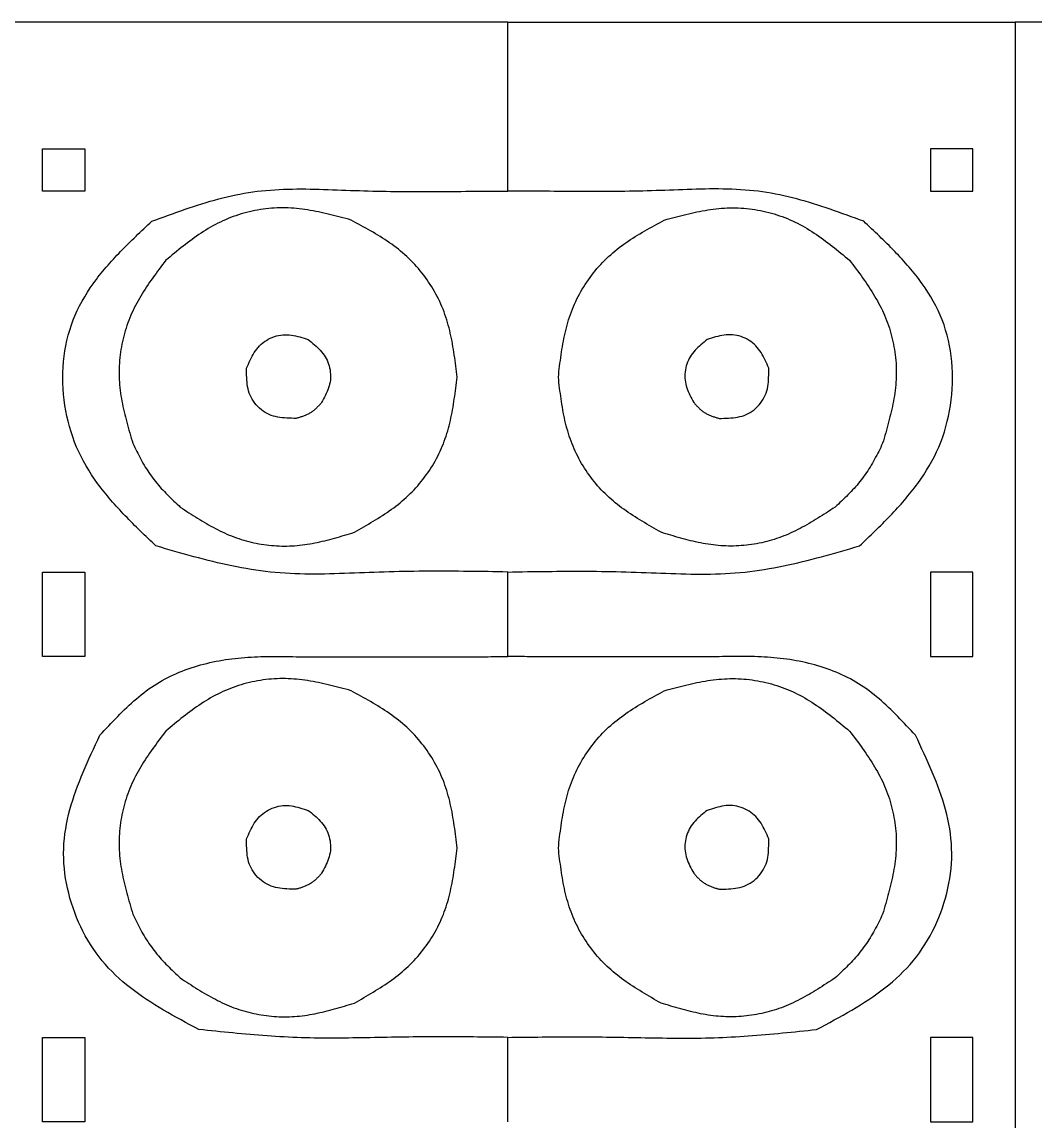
# Model space of a CAD drawing. Extents: x -185 to 480, y 0 to 407.
# Drawn here: x 122.6 to 242.3, y 120.1 to 250.1 of the extents above; entities that cross this region are included whole.
import ezdxf

# ---------------------------------------------------------------- set-up
doc = ezdxf.new("R2010")
doc.units = 0
doc.layers.add('LAYER_1', color=7, linetype='CONTINUOUS')

msp = doc.modelspace()

# ---------------------------------------------------------------- linework, layer by layer
at = {"layer": 'LAYER_1', "color": 7}
for p, q in [((154.98, 203.3), (154.98, 203.3)), ((205.02, 203.3), (205.02, 203.3)), ((141.29, 192.8), (141.29, 192.8)), ((218.71, 192.8), (218.71, 192.8)), ((154.98, 147.66), (154.98, 147.66)), ((205.02, 147.66), (205.02, 147.66)), ((141.29, 137.16), (141.29, 137.16)), ((218.71, 137.16), (218.71, 137.16))]:
    msp.add_line(p, q, dxfattribs=at)
for points, knots in [([(180, 250.14), (177.78, 250.14), (173.33, 250.14), (166.67, 250.14), (160, 250.14), (153.33, 250.14), (146.67, 250.14), (140, 250.14), (133.33, 250.14), (126.67, 250.14), (122.22, 250.14), (120, 250.14)], [0, 0, 0, 0, 6.666666, 13.333333, 19.999999, 26.666666, 33.333332, 39.999999, 46.666664, 53.333331, 59.999998, 59.999998, 59.999998, 59.999998]), ([(180, 230.14), (180, 230.88), (180, 232.36), (180, 234.58), (180, 236.81), (180, 239.03), (180, 241.25), (180, 243.47), (180, 245.7), (180, 247.92), (180, 249.4), (180, 250.14)], [0, 0, 0, 0, 2.222556, 4.445111, 6.667666, 8.890222, 11.112777, 13.335333, 15.557888, 17.780444, 20.002999, 20.002999, 20.002999, 20.002999]), ([(180, 250.14), (182.22, 250.14), (186.67, 250.14), (193.33, 250.14), (200, 250.14), (206.67, 250.14), (213.33, 250.14), (220, 250.14), (226.67, 250.14), (233.33, 250.14), (237.78, 250.14), (240, 250.14)], [0, 0, 0, 0, 6.666667, 13.333333, 20, 26.666666, 33.333332, 39.999999, 46.666665, 53.333331, 59.999999, 59.999999, 59.999999, 59.999999]), ([(240, 250.14), (240, 240.88), (240, 222.36), (240, 194.59), (240, 166.81), (240, 139.03), (240, 111.25), (240, 83.47), (240, 55.7), (240, 27.92), (240, 9.4), (240, 0.14)], [0, 0, 0, 0, 27.777778, 55.555555, 83.333333, 111.111111, 138.88889, 166.666669, 194.444445, 222.222223, 250.000002, 250.000002, 250.000002, 250.000002]), ([(300, 250.14), (297.78, 250.14), (293.33, 250.14), (286.67, 250.14), (280, 250.14), (273.33, 250.14), (266.67, 250.14), (260, 250.14), (253.33, 250.14), (246.67, 250.14), (242.22, 250.14), (240, 250.14)], [0, 0, 0, 0, 6.666667, 13.333333, 19.999999, 26.666666, 33.333332, 39.999999, 46.666664, 53.333331, 59.999998, 59.999998, 59.999998, 59.999998]), ([(125, 230.14), (125, 230.33), (125, 230.7), (125, 231.25), (125, 231.81), (125, 232.36), (125, 232.92), (125, 233.47), (125, 234.03), (125, 234.59), (125, 234.96), (125, 235.14)], [0, 0, 0, 0, 0.555555, 1.111111, 1.666666, 2.222221, 2.777777, 3.333332, 3.888887, 4.444443, 4.999998, 4.999998, 4.999998, 4.999998]), ([(125, 235.14), (125.19, 235.14), (125.56, 235.14), (126.11, 235.14), (126.67, 235.14), (127.22, 235.14), (127.78, 235.14), (128.33, 235.14), (128.89, 235.14), (129.44, 235.14), (129.81, 235.14), (130, 235.14)], [0, 0, 0, 0, 0.555555, 1.111111, 1.666666, 2.222223, 2.777779, 3.333335, 3.88889, 4.444445, 5.000001, 5.000001, 5.000001, 5.000001]), ([(130, 235.14), (130, 234.96), (130, 234.59), (130, 234.03), (130, 233.47), (130, 232.92), (130, 232.36), (130, 231.81), (130, 231.25), (130, 230.7), (130, 230.33), (130, 230.14)], [0, 0, 0, 0, 0.555555, 1.111111, 1.666666, 2.222221, 2.777777, 3.333332, 3.888887, 4.444443, 4.999998, 4.999998, 4.999998, 4.999998]), ([(235, 235.14), (234.81, 235.14), (234.44, 235.14), (233.89, 235.14), (233.33, 235.14), (232.78, 235.14), (232.22, 235.14), (231.67, 235.14), (231.11, 235.14), (230.56, 235.14), (230.19, 235.14), (230, 235.14)], [0, 0, 0, 0, 0.555555, 1.111111, 1.666666, 2.222222, 2.777778, 3.333335, 3.888889, 4.444445, 5.000001, 5.000001, 5.000001, 5.000001]), ([(230, 235.14), (230, 234.96), (230, 234.59), (230, 234.03), (230, 233.47), (230, 232.92), (230, 232.36), (230, 231.81), (230, 231.25), (230, 230.7), (230, 230.33), (230, 230.14)], [0, 0, 0, 0, 0.555555, 1.111111, 1.666666, 2.222221, 2.777777, 3.333332, 3.888887, 4.444443, 4.999998, 4.999998, 4.999998, 4.999998]), ([(235, 230.14), (235, 230.33), (235, 230.7), (235, 231.25), (235, 231.81), (235, 232.36), (235, 232.92), (235, 233.47), (235, 234.03), (235, 234.59), (235, 234.96), (235, 235.14)], [0, 0, 0, 0, 0.555555, 1.111111, 1.666666, 2.222221, 2.777777, 3.333332, 3.888887, 4.444443, 4.999998, 4.999998, 4.999998, 4.999998]), ([(130, 230.14), (129.81, 230.14), (129.44, 230.14), (128.89, 230.14), (128.33, 230.14), (127.78, 230.14), (127.22, 230.14), (126.67, 230.14), (126.11, 230.14), (125.56, 230.14), (125.19, 230.14), (125, 230.14)], [0, 0, 0, 0, 0.555556, 1.111111, 1.666666, 2.222222, 2.777778, 3.333335, 3.88889, 4.444446, 5.000001, 5.000001, 5.000001, 5.000001]), ([(137.91, 226.59), (139.22, 227.07), (141.84, 228.03), (145.8, 229.29), (149.87, 230.16), (154.04, 230.45), (158.24, 230.38), (162.45, 230.19), (166.66, 230.11), (170.85, 230.1), (173.64, 230.12), (175.04, 230.13)], [0, 0, 0, 0, 4.191504, 8.349684, 12.468209, 16.639316, 20.849668, 25.077636, 29.284453, 33.475578, 37.659338, 37.659338, 37.659338, 37.659338]), ([(175.04, 230.13), (175.22, 230.13), (175.59, 230.13), (176.14, 230.13), (176.69, 230.13), (177.24, 230.13), (177.79, 230.14), (178.35, 230.14), (178.9, 230.14), (179.45, 230.14), (179.82, 230.14), (180, 230.14)], [0, 0, 0, 0, 0.551285, 1.102568, 1.653852, 2.205136, 2.75642, 3.307704, 3.858988, 4.410272, 4.961556, 4.961556, 4.961556, 4.961556]), ([(184.96, 230.13), (184.78, 230.13), (184.41, 230.13), (183.86, 230.13), (183.31, 230.13), (182.76, 230.13), (182.21, 230.14), (181.65, 230.14), (181.1, 230.14), (180.55, 230.14), (180.18, 230.14), (180, 230.14)], [0, 0, 0, 0, 0.551284, 1.102567, 1.653852, 2.205136, 2.75642, 3.307703, 3.858988, 4.410271, 4.961556, 4.961556, 4.961556, 4.961556]), ([(222.09, 226.59), (220.78, 227.07), (218.16, 228.03), (214.2, 229.29), (210.13, 230.16), (205.96, 230.45), (201.76, 230.38), (197.55, 230.19), (193.34, 230.11), (189.15, 230.1), (186.36, 230.12), (184.96, 230.13)], [0, 0, 0, 0, 4.191503, 8.349684, 12.468208, 16.639316, 20.849667, 25.077636, 29.284452, 33.475577, 37.659338, 37.659338, 37.659338, 37.659338]), ([(230, 230.14), (230.19, 230.14), (230.56, 230.14), (231.11, 230.14), (231.67, 230.14), (232.22, 230.14), (232.78, 230.14), (233.33, 230.14), (233.89, 230.14), (234.44, 230.14), (234.81, 230.14), (235, 230.14)], [0, 0, 0, 0, 0.555556, 1.111112, 1.666666, 2.222223, 2.777779, 3.333335, 3.88889, 4.444446, 5.000001, 5.000001, 5.000001, 5.000001]), ([(161.48, 226.74), (160.63, 226.97), (158.93, 227.43), (156.35, 227.98), (153.72, 228.25), (151.08, 228.09), (148.48, 227.52), (146, 226.57), (143.73, 225.24), (141.61, 223.67), (140.26, 222.55), (139.58, 221.98)], [0, 0, 0, 0, 2.647412, 5.277964, 7.897919, 10.541063, 13.198161, 15.841214, 18.460833, 21.091133, 23.738352, 23.738352, 23.738352, 23.738352]), ([(198.52, 226.74), (199.37, 226.97), (201.07, 227.43), (203.65, 227.98), (206.28, 228.25), (208.92, 228.09), (211.52, 227.52), (214, 226.57), (216.27, 225.24), (218.39, 223.67), (219.74, 222.55), (220.42, 221.98)], [0, 0, 0, 0, 2.647411, 5.277963, 7.897918, 10.541062, 13.19816, 15.841214, 18.460833, 21.091132, 23.738351, 23.738351, 23.738351, 23.738351]), ([(138.41, 188.22), (137.18, 189.39), (134.74, 191.72), (131.4, 195.5), (128.8, 199.86), (127.45, 204.83), (127.28, 209.98), (128.37, 214.97), (130.88, 219.35), (134.21, 223.11), (136.67, 225.42), (137.91, 226.59)], [0, 0, 0, 0, 5.102561, 10.118888, 15.086098, 20.198846, 25.370439, 30.425137, 35.3181, 40.316891, 45.441626, 45.441626, 45.441626, 45.441626]), ([(174.01, 208.16), (173.91, 209.04), (173.71, 210.79), (173.26, 213.38), (172.54, 215.92), (171.41, 218.32), (169.92, 220.52), (168.12, 222.47), (166.04, 224.1), (163.8, 225.48), (162.25, 226.32), (161.48, 226.74)], [0, 0, 0, 0, 2.647596, 5.27841, 7.898723, 10.541857, 13.198841, 15.841702, 18.461519, 21.092103, 23.739665, 23.739665, 23.739665, 23.739665]), ([(185.99, 208.16), (186.09, 209.04), (186.29, 210.79), (186.74, 213.38), (187.46, 215.92), (188.59, 218.32), (190.08, 220.52), (191.88, 222.47), (193.96, 224.1), (196.2, 225.48), (197.75, 226.32), (198.52, 226.74)], [0, 0, 0, 0, 2.647596, 5.27841, 7.898723, 10.541857, 13.198841, 15.841702, 18.461519, 21.092103, 23.739666, 23.739666, 23.739666, 23.739666]), ([(221.59, 188.22), (222.82, 189.39), (225.26, 191.72), (228.6, 195.5), (231.2, 199.86), (232.55, 204.83), (232.72, 209.98), (231.63, 214.97), (229.12, 219.35), (225.79, 223.11), (223.33, 225.42), (222.09, 226.59)], [0, 0, 0, 0, 5.102561, 10.118889, 15.086098, 20.198847, 25.37044, 30.425138, 35.3181, 40.316891, 45.441627, 45.441627, 45.441627, 45.441627]), ([(139.58, 221.98), (139.06, 221.29), (138.02, 219.92), (136.58, 217.78), (135.37, 215.5), (134.54, 213.04), (134.08, 210.49), (134, 207.89), (134.34, 205.33), (134.94, 202.83), (135.43, 201.18), (135.67, 200.35)], [0, 0, 0, 0, 2.58964, 5.163371, 7.72698, 10.311707, 12.909722, 15.494986, 18.059135, 20.632873, 23.222126, 23.222126, 23.222126, 23.222126]), ([(220.42, 221.98), (220.94, 221.29), (221.98, 219.92), (223.42, 217.78), (224.63, 215.5), (225.46, 213.04), (225.92, 210.49), (226, 207.89), (225.66, 205.33), (225.06, 202.83), (224.57, 201.18), (224.33, 200.35)], [0, 0, 0, 0, 2.58964, 5.163371, 7.72698, 10.311707, 12.909722, 15.494986, 18.059136, 20.632873, 23.222126, 23.222126, 23.222126, 23.222126]), ([(149.13, 209.22), (149.27, 209.54), (149.54, 210.18), (150.01, 211.09), (150.64, 211.91), (151.45, 212.55), (152.39, 212.99), (153.41, 213.22), (154.43, 213.17), (155.43, 212.93), (156.08, 212.72), (156.41, 212.61)], [0, 0, 0, 0, 1.03791, 2.059861, 3.07169, 4.103786, 5.147882, 6.17517, 7.180854, 8.201408, 9.241288, 9.241288, 9.241288, 9.241288]), ([(156.41, 212.61), (156.66, 212.41), (157.16, 212.01), (157.86, 211.36), (158.45, 210.6), (158.85, 209.73), (159.06, 208.78), (159.07, 207.82), (158.84, 206.89), (158.46, 206.02), (158.15, 205.46), (158, 205.17)], [0, 0, 0, 0, 0.964528, 1.916491, 2.8608, 3.818206, 4.784899, 5.738039, 6.677911, 7.629709, 8.597146, 8.597146, 8.597146, 8.597146]), ([(203.59, 212.61), (203.34, 212.41), (202.84, 212.01), (202.14, 211.36), (201.55, 210.6), (201.15, 209.73), (200.94, 208.78), (200.93, 207.82), (201.16, 206.89), (201.54, 206.02), (201.85, 205.46), (202, 205.17)], [0, 0, 0, 0, 0.964528, 1.916491, 2.860801, 3.818207, 4.784899, 5.738039, 6.677911, 7.629709, 8.597148, 8.597148, 8.597148, 8.597148]), ([(210.87, 209.22), (210.73, 209.54), (210.46, 210.18), (209.99, 211.09), (209.36, 211.91), (208.55, 212.55), (207.61, 212.99), (206.59, 213.22), (205.57, 213.17), (204.57, 212.93), (203.92, 212.72), (203.59, 212.61)], [0, 0, 0, 0, 1.037911, 2.059862, 3.071689, 4.103786, 5.147883, 6.175171, 7.180854, 8.201408, 9.241287, 9.241287, 9.241287, 9.241287]), ([(154.98, 203.3), (154.61, 203.3), (153.89, 203.31), (152.81, 203.41), (151.77, 203.71), (150.84, 204.29), (150.07, 205.08), (149.5, 206.01), (149.21, 207.06), (149.13, 208.14), (149.13, 208.86), (149.13, 209.22)], [0, 0, 0, 0, 1.094617, 2.16826, 3.226743, 4.313941, 5.418451, 6.505883, 7.566021, 8.641147, 9.737165, 9.737165, 9.737165, 9.737165]), ([(161.87, 189.83), (162.62, 190.26), (164.12, 191.12), (166.29, 192.51), (168.3, 194.13), (170.04, 196.05), (171.47, 198.22), (172.57, 200.57), (173.27, 203.05), (173.71, 205.6), (173.91, 207.31), (174.01, 208.16)], [0, 0, 0, 0, 2.589809, 5.163953, 7.72832, 10.313508, 12.911637, 15.496643, 18.060636, 20.634583, 23.224325, 23.224325, 23.224325, 23.224325]), ([(198.13, 189.83), (197.38, 190.26), (195.88, 191.12), (193.71, 192.51), (191.7, 194.13), (189.96, 196.05), (188.53, 198.22), (187.43, 200.57), (186.73, 203.05), (186.29, 205.6), (186.09, 207.31), (185.99, 208.16)], [0, 0, 0, 0, 2.589809, 5.163953, 7.72832, 10.313508, 12.911637, 15.496643, 18.060636, 20.634583, 23.224325, 23.224325, 23.224325, 23.224325]), ([(205.02, 203.3), (205.39, 203.3), (206.11, 203.31), (207.19, 203.41), (208.23, 203.71), (209.16, 204.29), (209.93, 205.08), (210.5, 206.01), (210.79, 207.06), (210.87, 208.14), (210.87, 208.86), (210.87, 209.22)], [0, 0, 0, 0, 1.094617, 2.16826, 3.226743, 4.313941, 5.418451, 6.505884, 7.566021, 8.641148, 9.737165, 9.737165, 9.737165, 9.737165]), ([(158, 205.17), (157.91, 205.07), (157.73, 204.87), (157.45, 204.58), (157.16, 204.3), (156.84, 204.06), (156.49, 203.84), (156.13, 203.66), (155.75, 203.52), (155.37, 203.4), (155.11, 203.33), (154.98, 203.3)], [0, 0, 0, 0, 0.404149, 0.807494, 1.210438, 1.61467, 2.019522, 2.423496, 2.82612, 3.229398, 3.633665, 3.633665, 3.633665, 3.633665]), ([(202, 205.17), (202.09, 205.07), (202.27, 204.87), (202.55, 204.58), (202.84, 204.3), (203.16, 204.06), (203.51, 203.84), (203.87, 203.66), (204.25, 203.52), (204.63, 203.4), (204.89, 203.33), (205.02, 203.3)], [0, 0, 0, 0, 0.404148, 0.807494, 1.210438, 1.61467, 2.019522, 2.423497, 2.826121, 3.229398, 3.633664, 3.633664, 3.633664, 3.633664]), ([(135.67, 200.35), (135.82, 200.03), (136.13, 199.4), (136.61, 198.46), (137.14, 197.54), (137.72, 196.66), (138.35, 195.82), (139.04, 195.02), (139.77, 194.26), (140.52, 193.52), (141.03, 193.04), (141.29, 192.8)], [0, 0, 0, 0, 1.056831, 2.112344, 3.166799, 4.218844, 5.272182, 6.325264, 7.380468, 8.4357, 9.491484, 9.491484, 9.491484, 9.491484]), ([(224.33, 200.35), (224.18, 200.03), (223.87, 199.4), (223.39, 198.46), (222.86, 197.54), (222.28, 196.66), (221.65, 195.82), (220.96, 195.02), (220.23, 194.26), (219.48, 193.52), (218.97, 193.04), (218.71, 192.8)], [0, 0, 0, 0, 1.056831, 2.112344, 3.166799, 4.218844, 5.272182, 6.325264, 7.380468, 8.4357, 9.491483, 9.491483, 9.491483, 9.491483]), ([(141.29, 192.8), (141.97, 192.36), (143.32, 191.47), (145.41, 190.25), (147.62, 189.23), (149.96, 188.55), (152.37, 188.2), (154.8, 188.19), (157.2, 188.54), (159.55, 189.13), (161.1, 189.6), (161.87, 189.83)], [0, 0, 0, 0, 2.432378, 4.852294, 7.264737, 9.692155, 12.129703, 14.556188, 16.966276, 19.384747, 21.81634, 21.81634, 21.81634, 21.81634]), ([(218.71, 192.8), (218.03, 192.36), (216.68, 191.47), (214.59, 190.25), (212.38, 189.23), (210.04, 188.55), (207.63, 188.2), (205.2, 188.19), (202.8, 188.54), (200.45, 189.13), (198.9, 189.6), (198.13, 189.83)], [0, 0, 0, 0, 2.432379, 4.852295, 7.264737, 9.692156, 12.129704, 14.556189, 16.966276, 19.384748, 21.816341, 21.816341, 21.816341, 21.816341]), ([(180, 185.14), (178.45, 185.17), (175.34, 185.22), (170.67, 185.25), (165.98, 185.18), (161.29, 184.97), (156.61, 184.84), (151.95, 185.04), (147.37, 185.8), (142.88, 186.92), (139.9, 187.79), (138.41, 188.22)], [0, 0, 0, 0, 4.66307, 9.330885, 14.009717, 18.716905, 23.411112, 28.074056, 32.674044, 37.305949, 41.964711, 41.964711, 41.964711, 41.964711]), ([(180, 185.14), (181.55, 185.17), (184.66, 185.22), (189.33, 185.25), (194.02, 185.18), (198.71, 184.97), (203.39, 184.84), (208.05, 185.04), (212.63, 185.8), (217.12, 186.92), (220.1, 187.79), (221.59, 188.22)], [0, 0, 0, 0, 4.663071, 9.330885, 14.009718, 18.716905, 23.411112, 28.074057, 32.674044, 37.30595, 41.964711, 41.964711, 41.964711, 41.964711]), ([(125, 175.14), (125, 175.51), (125, 176.25), (125, 177.36), (125, 178.47), (125, 179.59), (125, 180.7), (125, 181.81), (125, 182.92), (125, 184.03), (125, 184.77), (125, 185.14)], [0, 0, 0, 0, 1.111111, 2.222222, 3.333332, 4.444444, 5.555556, 6.666667, 7.777778, 8.888889, 10, 10, 10, 10]), ([(125, 185.14), (125.19, 185.14), (125.56, 185.14), (126.11, 185.14), (126.67, 185.14), (127.22, 185.14), (127.78, 185.14), (128.33, 185.14), (128.89, 185.14), (129.44, 185.14), (129.81, 185.14), (130, 185.14)], [0, 0, 0, 0, 0.555555, 1.111111, 1.666666, 2.222223, 2.777779, 3.333335, 3.88889, 4.444445, 5.000001, 5.000001, 5.000001, 5.000001]), ([(130, 185.14), (130, 184.77), (130, 184.03), (130, 182.92), (130, 181.81), (130, 180.7), (130, 179.59), (130, 178.47), (130, 177.36), (130, 176.25), (130, 175.51), (130, 175.14)], [0, 0, 0, 0, 1.111111, 2.222222, 3.333333, 4.444444, 5.555556, 6.666668, 7.777778, 8.888889, 10, 10, 10, 10]), ([(180, 175.14), (180, 175.51), (180, 176.25), (180, 177.36), (180, 178.47), (180, 179.59), (180, 180.7), (180, 181.81), (180, 182.92), (180, 184.03), (180, 184.77), (180, 185.14)], [0, 0, 0, 0, 1.111711, 2.223422, 3.335133, 4.446845, 5.558556, 6.670269, 7.781979, 8.893691, 10.005401, 10.005401, 10.005401, 10.005401]), ([(235, 185.14), (234.81, 185.14), (234.44, 185.14), (233.89, 185.14), (233.33, 185.14), (232.78, 185.14), (232.22, 185.14), (231.67, 185.14), (231.11, 185.14), (230.56, 185.14), (230.19, 185.14), (230, 185.14)], [0, 0, 0, 0, 0.555555, 1.111111, 1.666666, 2.222222, 2.777778, 3.333335, 3.888889, 4.444445, 5.000001, 5.000001, 5.000001, 5.000001]), ([(230, 185.14), (230, 184.77), (230, 184.03), (230, 182.92), (230, 181.81), (230, 180.7), (230, 179.59), (230, 178.47), (230, 177.36), (230, 176.25), (230, 175.51), (230, 175.14)], [0, 0, 0, 0, 1.111111, 2.222222, 3.333333, 4.444444, 5.555556, 6.666668, 7.777778, 8.888889, 10, 10, 10, 10]), ([(235, 175.14), (235, 175.51), (235, 176.25), (235, 177.36), (235, 178.47), (235, 179.59), (235, 180.7), (235, 181.81), (235, 182.92), (235, 184.03), (235, 184.77), (235, 185.14)], [0, 0, 0, 0, 1.111111, 2.222222, 3.333332, 4.444444, 5.555556, 6.666667, 7.777778, 8.888889, 10, 10, 10, 10]), ([(130, 175.14), (129.81, 175.14), (129.44, 175.14), (128.89, 175.14), (128.33, 175.14), (127.78, 175.14), (127.22, 175.14), (126.67, 175.14), (126.11, 175.14), (125.56, 175.14), (125.19, 175.14), (125, 175.14)], [0, 0, 0, 0, 0.555556, 1.111111, 1.666666, 2.222222, 2.777778, 3.333335, 3.88889, 4.444446, 5.000001, 5.000001, 5.000001, 5.000001]), ([(131.78, 165.84), (132.48, 166.59), (133.86, 168.08), (136.04, 170.19), (138.46, 172.02), (141.15, 173.37), (144.03, 174.31), (147.01, 174.89), (150.04, 175.15), (153.08, 175.18), (155.11, 175.13), (156.12, 175.11)], [0, 0, 0, 0, 3.067295, 6.102314, 9.105168, 12.094054, 15.117438, 18.148347, 21.194041, 24.229504, 27.266025, 27.266025, 27.266025, 27.266025]), ([(156.12, 175.11), (157, 175.11), (158.77, 175.11), (161.43, 175.11), (164.08, 175.12), (166.73, 175.12), (169.39, 175.12), (172.04, 175.13), (174.69, 175.13), (177.35, 175.13), (179.12, 175.14), (180, 175.14)], [0, 0, 0, 0, 2.653562, 5.307124, 7.960686, 10.614247, 13.267809, 15.921369, 18.57493, 21.228492, 23.882052, 23.882052, 23.882052, 23.882052]), ([(203.88, 175.11), (203, 175.11), (201.23, 175.11), (198.57, 175.11), (195.92, 175.12), (193.27, 175.12), (190.61, 175.12), (187.96, 175.13), (185.31, 175.13), (182.65, 175.13), (180.88, 175.14), (180, 175.14)], [0, 0, 0, 0, 2.653562, 5.307124, 7.960686, 10.614246, 13.267808, 15.921369, 18.574929, 21.228491, 23.882052, 23.882052, 23.882052, 23.882052]), ([(228.22, 165.84), (227.52, 166.59), (226.14, 168.08), (223.96, 170.19), (221.54, 172.02), (218.85, 173.37), (215.97, 174.31), (212.99, 174.89), (209.96, 175.15), (206.92, 175.18), (204.89, 175.13), (203.88, 175.11)], [0, 0, 0, 0, 3.067295, 6.102313, 9.105168, 12.094053, 15.117438, 18.148347, 21.194042, 24.229504, 27.266025, 27.266025, 27.266025, 27.266025]), ([(230, 175.14), (230.19, 175.14), (230.56, 175.14), (231.11, 175.14), (231.67, 175.14), (232.22, 175.14), (232.78, 175.14), (233.33, 175.14), (233.89, 175.14), (234.44, 175.14), (234.81, 175.14), (235, 175.14)], [0, 0, 0, 0, 0.555556, 1.111112, 1.666666, 2.222223, 2.777779, 3.333335, 3.88889, 4.444446, 5.000001, 5.000001, 5.000001, 5.000001]), ([(161.48, 171.11), (160.63, 171.34), (158.93, 171.79), (156.35, 172.35), (153.72, 172.61), (151.08, 172.45), (148.48, 171.88), (146, 170.93), (143.73, 169.6), (141.61, 168.03), (140.26, 166.91), (139.58, 166.34)], [0, 0, 0, 0, 2.647412, 5.277963, 7.897919, 10.541063, 13.198161, 15.841215, 18.460833, 21.091133, 23.738352, 23.738352, 23.738352, 23.738352]), ([(198.52, 171.11), (199.37, 171.34), (201.07, 171.79), (203.65, 172.35), (206.28, 172.61), (208.92, 172.45), (211.52, 171.88), (214, 170.93), (216.27, 169.6), (218.39, 168.03), (219.74, 166.91), (220.42, 166.34)], [0, 0, 0, 0, 2.647411, 5.277963, 7.897918, 10.541062, 13.19816, 15.841215, 18.460833, 21.091132, 23.738352, 23.738352, 23.738352, 23.738352]), ([(174.01, 152.52), (173.91, 153.4), (173.71, 155.15), (173.26, 157.75), (172.54, 160.29), (171.41, 162.68), (169.92, 164.89), (168.12, 166.83), (166.04, 168.46), (163.8, 169.84), (162.25, 170.68), (161.48, 171.11)], [0, 0, 0, 0, 2.647597, 5.278411, 7.898724, 10.541857, 13.198841, 15.841702, 18.461518, 21.092103, 23.739665, 23.739665, 23.739665, 23.739665]), ([(185.99, 152.52), (186.09, 153.4), (186.29, 155.15), (186.74, 157.75), (187.46, 160.29), (188.59, 162.68), (190.08, 164.89), (191.88, 166.83), (193.96, 168.46), (196.2, 169.84), (197.75, 170.68), (198.52, 171.11)], [0, 0, 0, 0, 2.647597, 5.278411, 7.898724, 10.541858, 13.198841, 15.841702, 18.461519, 21.092103, 23.739666, 23.739666, 23.739666, 23.739666]), ([(143.48, 131.07), (142.08, 131.82), (139.29, 133.3), (135.33, 135.86), (131.87, 139.1), (129.34, 143.16), (127.78, 147.7), (127.29, 152.45), (128.1, 157.12), (129.75, 161.54), (131.1, 164.39), (131.78, 165.84)], [0, 0, 0, 0, 4.772546, 9.466433, 14.108804, 18.859549, 23.670805, 28.402764, 33.030026, 37.72768, 42.517552, 42.517552, 42.517552, 42.517552]), ([(139.58, 166.34), (139.06, 165.66), (138.02, 164.28), (136.58, 162.14), (135.37, 159.86), (134.54, 157.41), (134.08, 154.85), (134, 152.26), (134.34, 149.7), (134.94, 147.19), (135.43, 145.54), (135.67, 144.71)], [0, 0, 0, 0, 2.589639, 5.163371, 7.726979, 10.311706, 12.909722, 15.494986, 18.059135, 20.632872, 23.222125, 23.222125, 23.222125, 23.222125]), ([(216.52, 131.07), (217.92, 131.82), (220.71, 133.3), (224.67, 135.86), (228.13, 139.1), (230.66, 143.16), (232.22, 147.7), (232.71, 152.45), (231.9, 157.12), (230.25, 161.54), (228.9, 164.39), (228.22, 165.84)], [0, 0, 0, 0, 4.772546, 9.466434, 14.108805, 18.85955, 23.670805, 28.402764, 33.030027, 37.72768, 42.517552, 42.517552, 42.517552, 42.517552]), ([(220.42, 166.34), (220.94, 165.66), (221.98, 164.28), (223.42, 162.14), (224.63, 159.86), (225.46, 157.41), (225.92, 154.85), (226, 152.26), (225.66, 149.7), (225.06, 147.19), (224.57, 145.54), (224.33, 144.71)], [0, 0, 0, 0, 2.589639, 5.163371, 7.72698, 10.311706, 12.909722, 15.494986, 18.059136, 20.632873, 23.222126, 23.222126, 23.222126, 23.222126]), ([(149.13, 153.59), (149.27, 153.91), (149.54, 154.54), (150.01, 155.45), (150.64, 156.27), (151.45, 156.91), (152.39, 157.36), (153.41, 157.58), (154.43, 157.53), (155.43, 157.29), (156.08, 157.08), (156.41, 156.97)], [0, 0, 0, 0, 1.03791, 2.05986, 3.071689, 4.103785, 5.147882, 6.175171, 7.180853, 8.201408, 9.241287, 9.241287, 9.241287, 9.241287]), ([(210.87, 153.59), (210.73, 153.91), (210.46, 154.54), (209.99, 155.45), (209.36, 156.27), (208.55, 156.91), (207.61, 157.36), (206.59, 157.58), (205.57, 157.53), (204.57, 157.29), (203.92, 157.08), (203.59, 156.97)], [0, 0, 0, 0, 1.037911, 2.059861, 3.071689, 4.103786, 5.147882, 6.17517, 7.180854, 8.201407, 9.241287, 9.241287, 9.241287, 9.241287]), ([(156.41, 156.97), (156.66, 156.77), (157.16, 156.37), (157.86, 155.72), (158.45, 154.97), (158.85, 154.09), (159.06, 153.15), (159.07, 152.18), (158.84, 151.26), (158.46, 150.38), (158.15, 149.82), (158, 149.53)], [0, 0, 0, 0, 0.964528, 1.916491, 2.860802, 3.818206, 4.784899, 5.738039, 6.677912, 7.62971, 8.597148, 8.597148, 8.597148, 8.597148]), ([(203.59, 156.97), (203.34, 156.77), (202.84, 156.37), (202.14, 155.72), (201.55, 154.97), (201.15, 154.09), (200.94, 153.15), (200.93, 152.18), (201.16, 151.26), (201.54, 150.38), (201.85, 149.82), (202, 149.53)], [0, 0, 0, 0, 0.964528, 1.916491, 2.860802, 3.818207, 4.784899, 5.738039, 6.677912, 7.62971, 8.597148, 8.597148, 8.597148, 8.597148]), ([(154.98, 147.66), (154.61, 147.66), (153.89, 147.67), (152.81, 147.77), (151.77, 148.07), (150.84, 148.65), (150.07, 149.44), (149.5, 150.38), (149.21, 151.42), (149.13, 152.5), (149.13, 153.22), (149.13, 153.59)], [0, 0, 0, 0, 1.094617, 2.16826, 3.226743, 4.313941, 5.418451, 6.505883, 7.56602, 8.641146, 9.737164, 9.737164, 9.737164, 9.737164]), ([(205.02, 147.66), (205.39, 147.66), (206.11, 147.67), (207.19, 147.77), (208.23, 148.07), (209.16, 148.65), (209.93, 149.44), (210.5, 150.38), (210.79, 151.42), (210.87, 152.5), (210.87, 153.22), (210.87, 153.59)], [0, 0, 0, 0, 1.094617, 2.16826, 3.226743, 4.313941, 5.418451, 6.505884, 7.566021, 8.641147, 9.737165, 9.737165, 9.737165, 9.737165]), ([(161.87, 134.19), (162.62, 134.62), (164.12, 135.48), (166.29, 136.87), (168.3, 138.49), (170.04, 140.42), (171.47, 142.58), (172.57, 144.93), (173.27, 147.42), (173.71, 149.96), (173.91, 151.67), (174.01, 152.52)], [0, 0, 0, 0, 2.589809, 5.163952, 7.72832, 10.313509, 12.911637, 15.496643, 18.060635, 20.634584, 23.224325, 23.224325, 23.224325, 23.224325]), ([(198.13, 134.19), (197.38, 134.62), (195.88, 135.48), (193.71, 136.87), (191.7, 138.49), (189.96, 140.42), (188.53, 142.58), (187.43, 144.93), (186.73, 147.42), (186.29, 149.96), (186.09, 151.67), (185.99, 152.52)], [0, 0, 0, 0, 2.589809, 5.163952, 7.72832, 10.313509, 12.911637, 15.496643, 18.060635, 20.634584, 23.224325, 23.224325, 23.224325, 23.224325]), ([(158, 149.53), (157.91, 149.43), (157.73, 149.23), (157.45, 148.94), (157.16, 148.67), (156.84, 148.42), (156.49, 148.21), (156.13, 148.03), (155.75, 147.88), (155.37, 147.76), (155.11, 147.69), (154.98, 147.66)], [0, 0, 0, 0, 0.404148, 0.807493, 1.210437, 1.61467, 2.019522, 2.423496, 2.82612, 3.229397, 3.633664, 3.633664, 3.633664, 3.633664]), ([(202, 149.53), (202.09, 149.43), (202.27, 149.23), (202.55, 148.94), (202.84, 148.67), (203.16, 148.42), (203.51, 148.21), (203.87, 148.03), (204.25, 147.88), (204.63, 147.76), (204.89, 147.69), (205.02, 147.66)], [0, 0, 0, 0, 0.404147, 0.807493, 1.210437, 1.61467, 2.019521, 2.423496, 2.82612, 3.229397, 3.633663, 3.633663, 3.633663, 3.633663]), ([(135.67, 144.71), (135.82, 144.39), (136.13, 143.76), (136.61, 142.82), (137.14, 141.9), (137.72, 141.03), (138.35, 140.19), (139.04, 139.38), (139.77, 138.62), (140.52, 137.88), (141.03, 137.4), (141.29, 137.16)], [0, 0, 0, 0, 1.056831, 2.112344, 3.1668, 4.218845, 5.272183, 6.325264, 7.380468, 8.4357, 9.491484, 9.491484, 9.491484, 9.491484]), ([(224.33, 144.71), (224.18, 144.39), (223.87, 143.76), (223.39, 142.82), (222.86, 141.9), (222.28, 141.03), (221.65, 140.19), (220.96, 139.38), (220.23, 138.62), (219.48, 137.88), (218.97, 137.4), (218.71, 137.16)], [0, 0, 0, 0, 1.056831, 2.112344, 3.1668, 4.218845, 5.272183, 6.325264, 7.380468, 8.4357, 9.491484, 9.491484, 9.491484, 9.491484]), ([(141.29, 137.16), (141.97, 136.72), (143.32, 135.83), (145.41, 134.61), (147.62, 133.59), (149.96, 132.91), (152.37, 132.56), (154.8, 132.55), (157.2, 132.9), (159.55, 133.49), (161.1, 133.96), (161.87, 134.19)], [0, 0, 0, 0, 2.432378, 4.852294, 7.264737, 9.692154, 12.129703, 14.556188, 16.966276, 19.384747, 21.81634, 21.81634, 21.81634, 21.81634]), ([(218.71, 137.16), (218.03, 136.72), (216.68, 135.83), (214.59, 134.61), (212.38, 133.59), (210.04, 132.91), (207.63, 132.56), (205.2, 132.55), (202.8, 132.9), (200.45, 133.49), (198.9, 133.96), (198.13, 134.19)], [0, 0, 0, 0, 2.432379, 4.852295, 7.264737, 9.692155, 12.129704, 14.556189, 16.966276, 19.384748, 21.81634, 21.81634, 21.81634, 21.81634]), ([(125, 120.14), (125, 120.51), (125, 121.25), (125, 122.36), (125, 123.47), (125, 124.59), (125, 125.7), (125, 126.81), (125, 127.92), (125, 129.03), (125, 129.77), (125, 130.14)], [0, 0, 0, 0, 1.111109, 2.222218, 3.333327, 4.444436, 5.555544, 6.666653, 7.777762, 8.888871, 9.99998, 9.99998, 9.99998, 9.99998]), ([(125, 130.14), (125.19, 130.14), (125.56, 130.14), (126.11, 130.14), (126.67, 130.14), (127.22, 130.14), (127.78, 130.14), (128.33, 130.14), (128.89, 130.14), (129.44, 130.14), (129.81, 130.14), (130, 130.14)], [0, 0, 0, 0, 0.555555, 1.111111, 1.666666, 2.222223, 2.777779, 3.333335, 3.88889, 4.444445, 5.000001, 5.000001, 5.000001, 5.000001]), ([(130, 130.14), (130, 129.77), (130, 129.03), (130, 127.92), (130, 126.81), (130, 125.7), (130, 124.59), (130, 123.47), (130, 122.36), (130, 121.25), (130, 120.51), (130, 120.14)], [0, 0, 0, 0, 1.111109, 2.222218, 3.333327, 4.444436, 5.555544, 6.666653, 7.777762, 8.888871, 9.99998, 9.99998, 9.99998, 9.99998]), ([(180, 130.14), (178.65, 130.16), (175.94, 130.19), (171.87, 130.21), (167.8, 130.19), (163.73, 130.1), (159.67, 130.03), (155.6, 130.07), (151.55, 130.29), (147.51, 130.65), (144.82, 130.93), (143.48, 131.07)], [0, 0, 0, 0, 4.064494, 8.129394, 12.195458, 16.267209, 20.337484, 24.403736, 28.453342, 32.50718, 36.564612, 36.564612, 36.564612, 36.564612]), ([(180, 130.14), (181.35, 130.16), (184.06, 130.19), (188.13, 130.21), (192.2, 130.19), (196.27, 130.1), (200.33, 130.03), (204.4, 130.07), (208.45, 130.29), (212.49, 130.65), (215.18, 130.93), (216.52, 131.07)], [0, 0, 0, 0, 4.064495, 8.129395, 12.195458, 16.267209, 20.337485, 24.403737, 28.453343, 32.50718, 36.564612, 36.564612, 36.564612, 36.564612]), ([(180, 120.14), (180, 120.51), (180, 121.25), (180, 122.36), (180, 123.47), (180, 124.59), (180, 125.7), (180, 126.81), (180, 127.92), (180, 129.03), (180, 129.77), (180, 130.14)], [0, 0, 0, 0, 1.111704, 2.223409, 3.335113, 4.446818, 5.558524, 6.670229, 7.781933, 8.893638, 10.005342, 10.005342, 10.005342, 10.005342]), ([(235, 130.14), (234.81, 130.14), (234.44, 130.14), (233.89, 130.14), (233.33, 130.14), (232.78, 130.14), (232.22, 130.14), (231.67, 130.14), (231.11, 130.14), (230.56, 130.14), (230.19, 130.14), (230, 130.14)], [0, 0, 0, 0, 0.555555, 1.111111, 1.666666, 2.222222, 2.777778, 3.333335, 3.888889, 4.444445, 5.000001, 5.000001, 5.000001, 5.000001]), ([(230, 130.14), (230, 129.77), (230, 129.03), (230, 127.92), (230, 126.81), (230, 125.7), (230, 124.59), (230, 123.47), (230, 122.36), (230, 121.25), (230, 120.51), (230, 120.14)], [0, 0, 0, 0, 1.111109, 2.222218, 3.333327, 4.444436, 5.555544, 6.666653, 7.777762, 8.888871, 9.99998, 9.99998, 9.99998, 9.99998]), ([(235, 120.14), (235, 120.51), (235, 121.25), (235, 122.36), (235, 123.47), (235, 124.59), (235, 125.7), (235, 126.81), (235, 127.92), (235, 129.03), (235, 129.77), (235, 130.14)], [0, 0, 0, 0, 1.111109, 2.222218, 3.333327, 4.444436, 5.555544, 6.666653, 7.777762, 8.888871, 9.99998, 9.99998, 9.99998, 9.99998]), ([(130, 120.14), (129.81, 120.14), (129.44, 120.14), (128.89, 120.14), (128.33, 120.14), (127.78, 120.14), (127.22, 120.14), (126.67, 120.14), (126.11, 120.14), (125.56, 120.14), (125.19, 120.14), (125, 120.14)], [0, 0, 0, 0, 0.555556, 1.111111, 1.666666, 2.222222, 2.777778, 3.333335, 3.88889, 4.444446, 5.000001, 5.000001, 5.000001, 5.000001]), ([(230, 120.14), (230.19, 120.14), (230.56, 120.14), (231.11, 120.14), (231.67, 120.14), (232.22, 120.14), (232.78, 120.14), (233.33, 120.14), (233.89, 120.14), (234.44, 120.14), (234.81, 120.14), (235, 120.14)], [0, 0, 0, 0, 0.555556, 1.111112, 1.666666, 2.222223, 2.777779, 3.333335, 3.88889, 4.444446, 5.000001, 5.000001, 5.000001, 5.000001])]:
    msp.add_open_spline(points, degree=3, knots=knots, dxfattribs=at)

doc.saveas('drawing.dxf')
